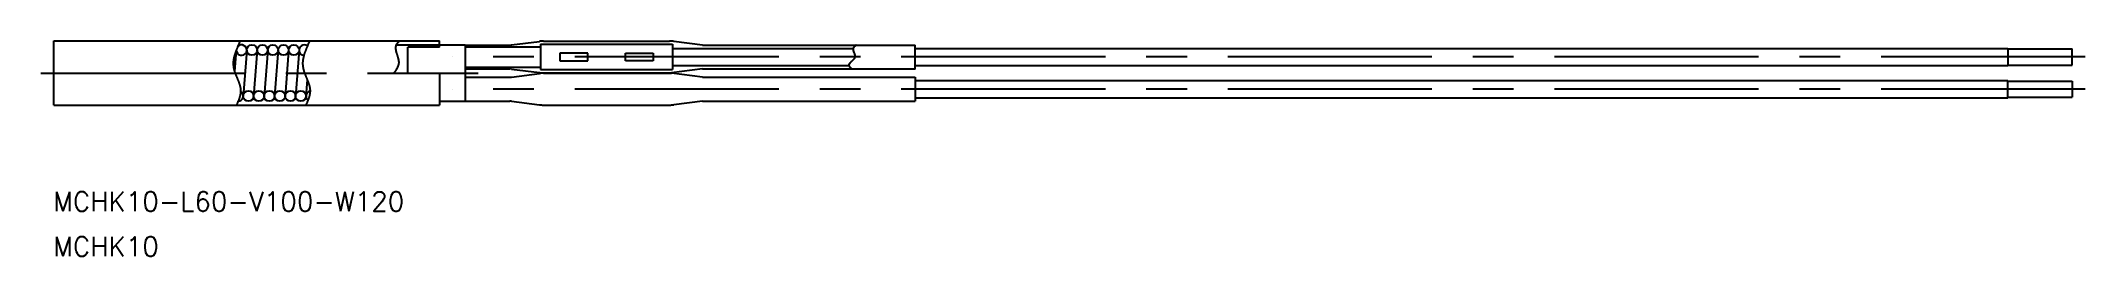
# Model space of a CAD drawing. Extents: x -2 to 316, y -23 to 10.
import ezdxf
from ezdxf.enums import TextEntityAlignment as Align

# ---------------------------------------------------------------- set-up
doc = ezdxf.new("R2010")
doc.units = 0
doc.linetypes.add('CENTER', pattern=[50.8, 31.75, -6.35, 6.35, -6.35])
doc.layers.get('0').update_dxf_attribs({"linetype": 'CONTINUOUS'})
doc.layers.add('CENTER', color=1, linetype='CONTINUOUS')
doc.styles.get("Standard").update_dxf_attribs({"font": 'txt.shx', "height": 3, "bigfont": 'bigfont.shx'})

msp = doc.modelspace()

# ---------------------------------------------------------------- linework, layer by layer
at = {"color": 7, "linetype": 'CONTINUOUS'}
for p, q in [((0, 0), (0, 10)), ((0, 10), (60, 10)), ((60, 9), (60, 10)), ((71.23, 9.37), (75.56, 9.93)), ((76.2, 9.97), (95.8, 9.97)), ((100.9, 9.35), (96.44, 9.93)), ((28.4, 8.57), (28.14, 5.22)), ((30.03, 8.57), (29.46, 1.34)), ((31.65, 8.57), (31.09, 1.34)), ((33.29, 8.6), (32.73, 1.4)), ((34.92, 8.64), (34.36, 1.43)), ((36.54, 8.46), (35.99, 1.33)), ((38.18, 8.57), (37.62, 1.36)), ((53.27, 9.38), (64, 9.38)), ((60, 9), (55.09, 9)), ((55.09, 5), (55.09, 9)), ((64, 9.38), (64, 0.62)), ((64, 9.35), (70.97, 9.35)), ((64, 9.09), (75.73, 9.09)), ((75.73, 9.47), (75.73, 5.53)), ((75.73, 9.47), (96.27, 9.47)), ((83.06, 8.1), (78.73, 8.1)), ((78.73, 8.1), (78.73, 6.9)), ((78.73, 6.9), (83.06, 6.9)), ((83.06, 6.9), (83.06, 8.1)), ((88.94, 6.9), (88.94, 8.1)), ((88.94, 8.1), (93.27, 8.1)), ((93.27, 6.9), (88.94, 6.9)), ((93.27, 8.1), (93.27, 6.9)), ((96.27, 9.47), (96.27, 5.53)), ((96.27, 8.81), (124.35, 8.81)), ((100.9, 9.35), (134, 9.35)), ((134, 5.62), (134, 9.35)), ((134, 8.84), (304, 8.84)), ((304, 8.84), (304, 6.16)), ((304, 8.75), (314, 8.75)), ((314, 6.25), (314, 8.75)), ((39.44, 3.94), (39.24, 1.34)), ((60, 5), (60, 0)), ((64, 5.91), (75.73, 5.91)), ((64, 5.65), (70.97, 5.65)), ((64, 4.35), (70.97, 4.35)), ((71.23, 5.63), (75.56, 5.07)), ((71.23, 4.37), (75.56, 4.93)), ((75.73, 5.53), (96.27, 5.53)), ((76.2, 5.03), (96.12, 5.03)), ((76.2, 4.97), (96.12, 4.97)), ((100.9, 5.65), (96.12, 5.03)), ((100.9, 4.35), (96.12, 4.97)), ((96.27, 6.19), (123.7, 6.19)), ((100.9, 5.65), (134, 5.65)), ((100.9, 4.35), (134, 4.35)), ((134, 6.16), (304, 6.16)), ((134, 4.35), (134, 0.65)), ((134, 3.84), (304, 3.84)), ((304, 6.25), (314, 6.25)), ((304, 1.16), (304, 3.84)), ((304, 3.75), (314, 3.75)), ((314, 3.75), (314, 1.25)), ((0, 0), (60, 0)), ((60, 0.62), (64, 0.62)), ((64, 0.65), (70.97, 0.65)), ((71.23, 0.63), (75.56, 0.07)), ((76.2, 0.03), (95.8, 0.03)), ((100.9, 0.65), (96.44, 0.07)), ((100.9, 0.65), (134, 0.65)), ((134, 1.16), (304, 1.16)), ((304, 1.25), (314, 1.25))]:
    msp.add_line(p, q, dxfattribs=at)
at = {"color": 3}
for points in [[(29.01, 10, 0), (28.99, 9.95, 0), (28.96, 9.89, 0), (28.94, 9.84, 0), (28.91, 9.79, 0), (28.89, 9.74, 0), (28.86, 9.68, 0), (28.84, 9.63, 0), (28.82, 9.58, 0), (28.79, 9.52, 0), (28.77, 9.47, 0), (28.74, 9.42, 0), (28.72, 9.37, 0), (28.7, 9.31, 0), (28.67, 9.26, 0), (28.65, 9.21, 0), (28.63, 9.15, 0), (28.6, 9.1, 0), (28.58, 9.05, 0), (28.56, 8.99, 0), (28.54, 8.94, 0), (28.51, 8.89, 0), (28.49, 8.84, 0), (28.47, 8.78, 0), (28.45, 8.73, 0), (28.43, 8.68, 0), (28.41, 8.62, 0), (28.39, 8.57, 0), (28.36, 8.52, 0), (28.34, 8.47, 0), (28.32, 8.41, 0), (28.31, 8.36, 0), (28.29, 8.31, 0), (28.27, 8.26, 0), (28.25, 8.2, 0), (28.23, 8.15, 0), (28.21, 8.1, 0), (28.2, 8.04, 0), (28.18, 7.99, 0), (28.16, 7.94, 0), (28.15, 7.89, 0), (28.13, 7.83, 0), (28.12, 7.78, 0), (28.1, 7.73, 0), (28.09, 7.67, 0), (28.07, 7.62, 0), (28.06, 7.57, 0), (28.05, 7.52, 0), (28.04, 7.46, 0), (28.02, 7.41, 0), (28.01, 7.36, 0), (28, 7.31, 0), (27.99, 7.25, 0), (27.98, 7.2, 0), (27.97, 7.15, 0), (27.97, 7.1, 0), (27.96, 7.04, 0), (27.95, 6.99, 0), (27.95, 6.94, 0), (27.94, 6.89, 0), (27.93, 6.83, 0), (27.93, 6.78, 0), (27.93, 6.73, 0), (27.92, 6.68, 0), (27.92, 6.62, 0), (27.92, 6.57, 0), (27.92, 6.52, 0), (27.92, 6.47, 0), (27.92, 6.41, 0), (27.92, 6.36, 0), (27.92, 6.31, 0), (27.92, 6.26, 0), (27.93, 6.2, 0), (27.93, 6.15, 0), (27.94, 6.1, 0), (27.94, 6.05, 0), (27.95, 5.99, 0), (27.96, 5.94, 0), (27.96, 5.89, 0), (27.97, 5.84, 0), (27.98, 5.78, 0), (27.99, 5.73, 0), (28.01, 5.68, 0), (28.02, 5.63, 0), (28.03, 5.58, 0), (28.05, 5.52, 0), (28.06, 5.47, 0), (28.07, 5.42, 0), (28.09, 5.37, 0), (28.11, 5.32, 0), (28.12, 5.26, 0), (28.14, 5.21, 0), (28.16, 5.16, 0), (28.18, 5.11, 0), (28.19, 5.05, 0), (28.21, 5, 0), (28.23, 4.95, 0), (28.25, 4.9, 0), (28.27, 4.85, 0), (28.29, 4.79, 0), (28.31, 4.74, 0), (28.33, 4.69, 0), (28.36, 4.64, 0), (28.38, 4.59, 0), (28.4, 4.53, 0), (28.42, 4.48, 0), (28.44, 4.43, 0), (28.46, 4.38, 0), (28.48, 4.33, 0), (28.51, 4.27, 0), (28.53, 4.22, 0), (28.55, 4.17, 0), (28.57, 4.12, 0), (28.59, 4.07, 0), (28.61, 4.02, 0), (28.63, 3.96, 0), (28.66, 3.91, 0), (28.68, 3.86, 0), (28.7, 3.81, 0), (28.72, 3.76, 0), (28.74, 3.7, 0), (28.76, 3.65, 0), (28.78, 3.6, 0), (28.8, 3.55, 0), (28.81, 3.5, 0), (28.83, 3.44, 0), (28.85, 3.39, 0), (28.87, 3.34, 0), (28.88, 3.29, 0), (28.9, 3.24, 0), (28.92, 3.18, 0), (28.93, 3.13, 0), (28.95, 3.08, 0), (28.96, 3.03, 0), (28.97, 2.98, 0), (28.99, 2.92, 0), (29, 2.87, 0), (29.01, 2.82, 0), (29.02, 2.77, 0), (29.03, 2.72, 0), (29.04, 2.66, 0), (29.04, 2.61, 0), (29.05, 2.56, 0), (29.06, 2.51, 0), (29.06, 2.46, 0), (29.06, 2.4, 0), (29.07, 2.35, 0), (29.07, 2.3, 0), (29.07, 2.25, 0), (29.07, 2.2, 0), (29.07, 2.14, 0), (29.07, 2.09, 0), (29.06, 2.04, 0), (29.06, 1.99, 0), (29.05, 1.93, 0), (29.05, 1.88, 0), (29.04, 1.83, 0), (29.03, 1.78, 0), (29.02, 1.73, 0), (29.01, 1.67, 0), (29, 1.62, 0), (28.99, 1.57, 0), (28.98, 1.52, 0), (28.97, 1.46, 0), (28.95, 1.41, 0), (28.94, 1.36, 0), (28.92, 1.31, 0), (28.91, 1.26, 0), (28.89, 1.2, 0), (28.88, 1.15, 0), (28.86, 1.1, 0), (28.84, 1.05, 0), (28.82, 0.99, 0), (28.81, 0.94, 0), (28.79, 0.89, 0), (28.77, 0.84, 0), (28.75, 0.79, 0), (28.73, 0.73, 0), (28.71, 0.68, 0), (28.69, 0.63, 0), (28.66, 0.58, 0), (28.64, 0.52, 0), (28.62, 0.47, 0), (28.6, 0.42, 0), (28.58, 0.37, 0), (28.55, 0.31, 0), (28.53, 0.26, 0), (28.51, 0.21, 0), (28.49, 0.16, 0), (28.46, 0.1, 0), (28.44, 0.05, 0), (28.42, 0, 0)], [(39.81, 10, 0), (39.79, 9.95, 0), (39.76, 9.89, 0), (39.74, 9.84, 0), (39.71, 9.79, 0), (39.69, 9.74, 0), (39.67, 9.68, 0), (39.64, 9.63, 0), (39.62, 9.58, 0), (39.59, 9.52, 0), (39.57, 9.47, 0), (39.55, 9.42, 0), (39.52, 9.37, 0), (39.5, 9.31, 0), (39.47, 9.26, 0), (39.45, 9.21, 0), (39.43, 9.15, 0), (39.4, 9.1, 0), (39.38, 9.05, 0), (39.36, 8.99, 0), (39.34, 8.94, 0), (39.31, 8.89, 0), (39.29, 8.84, 0), (39.27, 8.78, 0), (39.25, 8.73, 0), (39.23, 8.68, 0), (39.21, 8.62, 0), (39.19, 8.57, 0), (39.17, 8.52, 0), (39.15, 8.47, 0), (39.13, 8.41, 0), (39.11, 8.36, 0), (39.09, 8.31, 0), (39.07, 8.26, 0), (39.05, 8.2, 0), (39.03, 8.15, 0), (39.02, 8.1, 0), (39, 8.04, 0), (38.98, 7.99, 0), (38.96, 7.94, 0), (38.95, 7.89, 0), (38.93, 7.83, 0), (38.92, 7.78, 0), (38.9, 7.73, 0), (38.89, 7.67, 0), (38.88, 7.62, 0), (38.86, 7.57, 0), (38.85, 7.52, 0), (38.84, 7.46, 0), (38.83, 7.41, 0), (38.82, 7.36, 0), (38.8, 7.31, 0), (38.79, 7.25, 0), (38.79, 7.2, 0), (38.78, 7.15, 0), (38.77, 7.1, 0), (38.76, 7.04, 0), (38.75, 6.99, 0), (38.75, 6.94, 0), (38.74, 6.89, 0), (38.74, 6.83, 0), (38.73, 6.78, 0), (38.73, 6.73, 0), (38.72, 6.68, 0), (38.72, 6.62, 0), (38.72, 6.57, 0), (38.72, 6.52, 0), (38.72, 6.47, 0), (38.72, 6.41, 0), (38.72, 6.36, 0), (38.72, 6.31, 0), (38.73, 6.26, 0), (38.73, 6.2, 0), (38.73, 6.15, 0), (38.74, 6.1, 0), (38.74, 6.05, 0), (38.75, 5.99, 0), (38.76, 5.94, 0), (38.77, 5.89, 0), (38.78, 5.84, 0), (38.79, 5.78, 0), (38.8, 5.73, 0), (38.81, 5.68, 0), (38.82, 5.63, 0), (38.83, 5.58, 0), (38.85, 5.52, 0), (38.86, 5.47, 0), (38.88, 5.42, 0), (38.89, 5.37, 0), (38.91, 5.32, 0), (38.92, 5.26, 0), (38.94, 5.21, 0), (38.96, 5.16, 0), (38.98, 5.11, 0), (39, 5.05, 0), (39.01, 5, 0), (39.03, 4.95, 0), (39.05, 4.9, 0), (39.07, 4.85, 0), (39.09, 4.79, 0), (39.11, 4.74, 0), (39.14, 4.69, 0), (39.16, 4.64, 0), (39.18, 4.59, 0), (39.2, 4.53, 0), (39.22, 4.48, 0), (39.24, 4.43, 0), (39.26, 4.38, 0), (39.29, 4.33, 0), (39.31, 4.27, 0), (39.33, 4.22, 0), (39.35, 4.17, 0), (39.37, 4.12, 0), (39.39, 4.07, 0), (39.41, 4.02, 0), (39.44, 3.96, 0), (39.46, 3.91, 0), (39.48, 3.86, 0), (39.5, 3.81, 0), (39.52, 3.76, 0), (39.54, 3.7, 0), (39.56, 3.65, 0), (39.58, 3.6, 0), (39.6, 3.55, 0), (39.62, 3.5, 0), (39.63, 3.44, 0), (39.65, 3.39, 0), (39.67, 3.34, 0), (39.69, 3.29, 0), (39.7, 3.24, 0), (39.72, 3.18, 0), (39.73, 3.13, 0), (39.75, 3.08, 0), (39.76, 3.03, 0), (39.77, 2.98, 0), (39.79, 2.92, 0), (39.8, 2.87, 0), (39.81, 2.82, 0), (39.82, 2.77, 0), (39.83, 2.72, 0), (39.84, 2.66, 0), (39.84, 2.61, 0), (39.85, 2.56, 0), (39.86, 2.51, 0), (39.86, 2.46, 0), (39.87, 2.4, 0), (39.87, 2.35, 0), (39.87, 2.3, 0), (39.87, 2.25, 0), (39.87, 2.2, 0), (39.87, 2.14, 0), (39.87, 2.09, 0), (39.86, 2.04, 0), (39.86, 1.99, 0), (39.85, 1.93, 0), (39.85, 1.88, 0), (39.84, 1.83, 0), (39.83, 1.78, 0), (39.82, 1.73, 0), (39.81, 1.67, 0), (39.8, 1.62, 0), (39.79, 1.57, 0), (39.78, 1.52, 0), (39.77, 1.46, 0), (39.75, 1.41, 0), (39.74, 1.36, 0), (39.73, 1.31, 0), (39.71, 1.26, 0), (39.69, 1.2, 0), (39.68, 1.15, 0), (39.66, 1.1, 0), (39.64, 1.05, 0), (39.63, 0.99, 0), (39.61, 0.94, 0), (39.59, 0.89, 0), (39.57, 0.84, 0), (39.55, 0.79, 0), (39.53, 0.73, 0), (39.51, 0.68, 0), (39.49, 0.63, 0), (39.47, 0.58, 0), (39.44, 0.52, 0), (39.42, 0.47, 0), (39.4, 0.42, 0), (39.38, 0.37, 0), (39.36, 0.31, 0), (39.33, 0.26, 0), (39.31, 0.21, 0), (39.29, 0.16, 0), (39.27, 0.1, 0), (39.24, 0.05, 0), (39.22, 0, 0)], [(53.8, 10, 0), (53.78, 9.98, 0), (53.76, 9.96, 0), (53.74, 9.94, 0), (53.71, 9.92, 0), (53.69, 9.9, 0), (53.67, 9.88, 0), (53.65, 9.86, 0), (53.63, 9.84, 0), (53.61, 9.82, 0), (53.59, 9.79, 0), (53.57, 9.77, 0), (53.55, 9.75, 0), (53.53, 9.73, 0), (53.51, 9.71, 0), (53.49, 9.69, 0), (53.47, 9.67, 0), (53.45, 9.65, 0), (53.43, 9.63, 0), (53.41, 9.6, 0), (53.4, 9.58, 0), (53.38, 9.56, 0), (53.36, 9.54, 0), (53.35, 9.52, 0), (53.33, 9.49, 0), (53.32, 9.47, 0), (53.3, 9.45, 0), (53.29, 9.43, 0), (53.28, 9.4, 0), (53.27, 9.38, 0), (53.26, 9.36, 0), (53.25, 9.33, 0), (53.24, 9.31, 0), (53.23, 9.29, 0), (53.22, 9.26, 0), (53.21, 9.24, 0), (53.2, 9.21, 0), (53.2, 9.19, 0), (53.19, 9.16, 0), (53.19, 9.14, 0), (53.18, 9.11, 0), (53.18, 9.09, 0), (53.17, 9.06, 0), (53.17, 9.04, 0), (53.17, 9.01, 0), (53.17, 8.99, 0), (53.17, 8.96, 0), (53.17, 8.93, 0), (53.17, 8.91, 0), (53.17, 8.88, 0), (53.17, 8.85, 0), (53.17, 8.83, 0), (53.17, 8.8, 0), (53.17, 8.77, 0), (53.17, 8.75, 0), (53.18, 8.72, 0), (53.18, 8.69, 0), (53.18, 8.67, 0), (53.19, 8.64, 0), (53.19, 8.61, 0), (53.2, 8.58, 0), (53.2, 8.55, 0), (53.21, 8.53, 0), (53.21, 8.5, 0), (53.22, 8.47, 0), (53.22, 8.44, 0), (53.23, 8.41, 0), (53.24, 8.39, 0), (53.25, 8.36, 0), (53.25, 8.33, 0), (53.26, 8.3, 0), (53.27, 8.27, 0), (53.28, 8.24, 0), (53.28, 8.21, 0), (53.29, 8.18, 0), (53.3, 8.16, 0), (53.31, 8.13, 0), (53.32, 8.1, 0), (53.33, 8.07, 0), (53.34, 8.04, 0), (53.35, 8.01, 0), (53.35, 7.98, 0), (53.36, 7.95, 0), (53.37, 7.92, 0), (53.38, 7.89, 0), (53.39, 7.86, 0), (53.4, 7.83, 0), (53.41, 7.8, 0), (53.42, 7.78, 0), (53.43, 7.75, 0), (53.44, 7.72, 0), (53.45, 7.69, 0), (53.46, 7.66, 0), (53.47, 7.63, 0), (53.48, 7.6, 0), (53.49, 7.57, 0), (53.49, 7.54, 0), (53.5, 7.51, 0), (53.51, 7.48, 0), (53.52, 7.45, 0), (53.53, 7.42, 0), (53.54, 7.39, 0), (53.55, 7.36, 0), (53.55, 7.33, 0), (53.56, 7.3, 0), (53.57, 7.27, 0), (53.58, 7.25, 0), (53.58, 7.22, 0), (53.59, 7.19, 0), (53.6, 7.16, 0), (53.6, 7.13, 0), (53.61, 7.1, 0), (53.62, 7.07, 0), (53.62, 7.04, 0), (53.63, 7.01, 0), (53.63, 6.98, 0), (53.64, 6.95, 0), (53.64, 6.93, 0), (53.64, 6.9, 0), (53.65, 6.87, 0), (53.65, 6.84, 0), (53.65, 6.81, 0), (53.66, 6.78, 0), (53.66, 6.75, 0), (53.66, 6.73, 0), (53.66, 6.7, 0), (53.66, 6.67, 0), (53.66, 6.64, 0), (53.66, 6.61, 0), (53.66, 6.59, 0), (53.66, 6.56, 0), (53.66, 6.53, 0), (53.65, 6.5, 0), (53.65, 6.48, 0), (53.65, 6.45, 0), (53.64, 6.42, 0), (53.64, 6.39, 0), (53.63, 6.37, 0), (53.63, 6.34, 0), (53.62, 6.31, 0), (53.62, 6.29, 0), (53.61, 6.26, 0), (53.6, 6.23, 0), (53.59, 6.21, 0), (53.59, 6.18, 0), (53.58, 6.16, 0), (53.57, 6.13, 0), (53.56, 6.1, 0), (53.55, 6.08, 0), (53.54, 6.05, 0), (53.53, 6.02, 0), (53.52, 6, 0), (53.51, 5.97, 0), (53.5, 5.95, 0), (53.49, 5.92, 0), (53.48, 5.9, 0), (53.46, 5.87, 0), (53.45, 5.84, 0), (53.44, 5.82, 0), (53.43, 5.79, 0), (53.41, 5.77, 0), (53.4, 5.74, 0), (53.39, 5.72, 0), (53.37, 5.69, 0), (53.36, 5.67, 0), (53.34, 5.64, 0), (53.33, 5.62, 0), (53.32, 5.59, 0), (53.3, 5.57, 0), (53.29, 5.54, 0), (53.27, 5.52, 0), (53.25, 5.49, 0), (53.24, 5.47, 0), (53.22, 5.44, 0), (53.21, 5.42, 0), (53.19, 5.39, 0), (53.17, 5.37, 0), (53.16, 5.34, 0), (53.14, 5.32, 0), (53.13, 5.29, 0), (53.11, 5.27, 0), (53.09, 5.25, 0), (53.08, 5.22, 0), (53.06, 5.2, 0), (53.04, 5.17, 0), (53.02, 5.15, 0), (53.01, 5.12, 0), (52.99, 5.1, 0), (52.97, 5.07, 0), (52.96, 5.05, 0), (52.94, 5.02, 0), (52.92, 5, 0)], [(124.83, 9.35, 0), (124.81, 9.34, 0), (124.79, 9.32, 0), (124.78, 9.31, 0), (124.76, 9.3, 0), (124.74, 9.28, 0), (124.73, 9.27, 0), (124.71, 9.25, 0), (124.69, 9.24, 0), (124.68, 9.23, 0), (124.66, 9.21, 0), (124.64, 9.2, 0), (124.63, 9.18, 0), (124.61, 9.17, 0), (124.6, 9.16, 0), (124.58, 9.14, 0), (124.57, 9.13, 0), (124.55, 9.11, 0), (124.54, 9.1, 0), (124.52, 9.08, 0), (124.51, 9.07, 0), (124.5, 9.06, 0), (124.48, 9.04, 0), (124.47, 9.03, 0), (124.46, 9.01, 0), (124.45, 9, 0), (124.44, 8.98, 0), (124.43, 8.97, 0), (124.42, 8.95, 0), (124.41, 8.93, 0), (124.4, 8.92, 0), (124.39, 8.9, 0), (124.38, 8.89, 0), (124.38, 8.87, 0), (124.37, 8.86, 0), (124.36, 8.84, 0), (124.36, 8.82, 0), (124.35, 8.81, 0), (124.35, 8.79, 0), (124.35, 8.77, 0), (124.34, 8.76, 0), (124.34, 8.74, 0), (124.34, 8.72, 0), (124.34, 8.7, 0), (124.34, 8.69, 0), (124.34, 8.67, 0), (124.34, 8.65, 0), (124.34, 8.63, 0), (124.35, 8.61, 0), (124.35, 8.6, 0), (124.35, 8.58, 0), (124.36, 8.56, 0), (124.36, 8.54, 0), (124.36, 8.52, 0), (124.37, 8.5, 0), (124.38, 8.48, 0), (124.38, 8.46, 0), (124.39, 8.45, 0), (124.39, 8.43, 0), (124.4, 8.41, 0), (124.41, 8.39, 0), (124.41, 8.37, 0), (124.42, 8.35, 0), (124.43, 8.33, 0), (124.43, 8.31, 0), (124.44, 8.29, 0), (124.45, 8.27, 0), (124.46, 8.25, 0), (124.47, 8.23, 0), (124.47, 8.21, 0), (124.48, 8.19, 0), (124.49, 8.17, 0), (124.5, 8.15, 0), (124.51, 8.13, 0), (124.51, 8.11, 0), (124.52, 8.09, 0), (124.53, 8.07, 0), (124.54, 8.05, 0), (124.55, 8.03, 0), (124.55, 8.01, 0), (124.56, 7.99, 0), (124.57, 7.97, 0), (124.58, 7.95, 0), (124.58, 7.93, 0), (124.59, 7.91, 0), (124.59, 7.89, 0), (124.6, 7.87, 0), (124.61, 7.85, 0), (124.61, 7.83, 0), (124.62, 7.81, 0), (124.62, 7.79, 0), (124.63, 7.77, 0), (124.63, 7.75, 0), (124.63, 7.74, 0), (124.64, 7.72, 0), (124.64, 7.7, 0), (124.64, 7.68, 0), (124.64, 7.66, 0), (124.64, 7.64, 0), (124.64, 7.62, 0), (124.64, 7.6, 0), (124.64, 7.58, 0), (124.64, 7.56, 0), (124.64, 7.54, 0), (124.64, 7.53, 0), (124.64, 7.51, 0), (124.63, 7.49, 0), (124.63, 7.47, 0), (124.62, 7.45, 0), (124.62, 7.43, 0), (124.61, 7.42, 0), (124.6, 7.4, 0), (124.59, 7.38, 0), (124.59, 7.36, 0), (124.58, 7.34, 0), (124.57, 7.33, 0), (124.56, 7.31, 0), (124.55, 7.29, 0), (124.54, 7.27, 0), (124.53, 7.26, 0), (124.51, 7.24, 0), (124.5, 7.22, 0), (124.49, 7.21, 0), (124.48, 7.19, 0), (124.46, 7.17, 0), (124.45, 7.15, 0), (124.44, 7.14, 0), (124.42, 7.12, 0), (124.41, 7.1, 0), (124.39, 7.09, 0), (124.38, 7.07, 0), (124.36, 7.06, 0), (124.35, 7.04, 0), (124.33, 7.02, 0), (124.31, 7.01, 0), (124.3, 6.99, 0), (124.28, 6.97, 0), (124.27, 6.96, 0), (124.25, 6.94, 0), (124.23, 6.93, 0), (124.22, 6.91, 0), (124.2, 6.9, 0), (124.18, 6.88, 0), (124.17, 6.86, 0), (124.15, 6.85, 0), (124.13, 6.83, 0), (124.11, 6.82, 0), (124.1, 6.8, 0), (124.08, 6.79, 0), (124.06, 6.77, 0), (124.05, 6.76, 0), (124.03, 6.74, 0), (124.02, 6.73, 0), (124, 6.71, 0), (123.98, 6.69, 0), (123.97, 6.68, 0), (123.95, 6.66, 0), (123.94, 6.65, 0), (123.92, 6.63, 0), (123.91, 6.62, 0), (123.9, 6.6, 0), (123.88, 6.59, 0), (123.87, 6.57, 0), (123.86, 6.56, 0), (123.84, 6.54, 0), (123.83, 6.53, 0), (123.82, 6.51, 0), (123.81, 6.5, 0), (123.8, 6.48, 0), (123.79, 6.47, 0), (123.78, 6.45, 0), (123.77, 6.44, 0), (123.76, 6.42, 0), (123.75, 6.41, 0), (123.74, 6.39, 0), (123.74, 6.38, 0), (123.73, 6.36, 0), (123.72, 6.35, 0), (123.72, 6.33, 0), (123.71, 6.32, 0), (123.71, 6.31, 0), (123.71, 6.29, 0), (123.7, 6.28, 0), (123.7, 6.26, 0), (123.7, 6.25, 0), (123.7, 6.23, 0), (123.7, 6.22, 0), (123.7, 6.2, 0), (123.7, 6.19, 0), (123.71, 6.17, 0), (123.71, 6.15, 0), (123.72, 6.14, 0), (123.72, 6.12, 0), (123.73, 6.11, 0), (123.73, 6.09, 0), (123.74, 6.08, 0), (123.75, 6.06, 0), (123.76, 6.05, 0), (123.77, 6.03, 0), (123.78, 6.02, 0), (123.79, 6, 0), (123.8, 5.99, 0), (123.81, 5.97, 0), (123.82, 5.96, 0), (123.84, 5.94, 0), (123.85, 5.93, 0), (123.86, 5.91, 0), (123.88, 5.9, 0), (123.89, 5.88, 0), (123.91, 5.86, 0), (123.92, 5.85, 0), (123.94, 5.83, 0), (123.95, 5.82, 0), (123.97, 5.8, 0), (123.98, 5.79, 0), (124, 5.77, 0), (124.02, 5.76, 0), (124.03, 5.74, 0), (124.05, 5.73, 0), (124.07, 5.71, 0), (124.08, 5.69, 0), (124.1, 5.68, 0), (124.12, 5.66, 0), (124.14, 5.65, 0)]]:
    msp.add_polyline3d(points, dxfattribs=at)
at = {"color": 7, "linetype": 'CONTINUOUS'}
for centre in [(30.84, 8.57), (32.47, 8.57), (34.1, 8.57), (35.73, 8.57), (37.36, 8.57), (30.28, 1.43), (31.91, 1.43), (33.54, 1.43), (35.18, 1.43), (36.81, 1.43), (38.43, 1.43)]:
    msp.add_circle(centre, 0.814, dxfattribs=at)
for centre, radius, start, end in [((76.2, 4.97), 5, 90, 97.3803), ((95.8, 4.97), 5, 82.6197, 90), ((29.21, 8.57), 0.814, 176.8587, 138.0827), ((38.99, 8.57), 0.814, 54.6906, 264.3787), ((70.97, 11.35), 2, 270, 277.3803), ((70.97, 3.65), 2, 82.6197, 90), ((70.97, 6.35), 2, 270, 277.3803), ((76.2, 10.03), 5, 262.6197, 270), ((76.2, -0.03), 5, 90, 97.3803), ((28.66, 1.43), 0.814, 271.8469, 59.5199), ((40.06, 1.43), 0.814, 103.4687, 231.3497), ((70.97, -1.35), 2, 82.6197, 90), ((76.2, 5.03), 5, 262.6197, 270), ((95.8, 5.03), 5, 270, 277.3803)]:
    msp.add_arc(centre, radius, start, end, dxfattribs=at)
at = {"layer": 'CENTER', "color": 1, "linetype": 'CENTER'}
for p, q in [((316, 7.5), (62, 7.5)), ((-2, 5), (66, 5)), ((316, 2.5), (62, 2.5))]:
    msp.add_line(p, q, dxfattribs=at)

# ---------------------------------------------------------------- texts
at = {"color": 7, "linetype": 'CONTINUOUS'}
for s, p in [('MCHK10-L60-V100-W120', (-0.11, -14.96)), ('MCHK10', (-0.11, -21.96))]:
    msp.add_text(s, height=3, dxfattribs=at).set_placement(p, align=Align.MIDDLE_LEFT)

doc.saveas('drawing.dxf')
